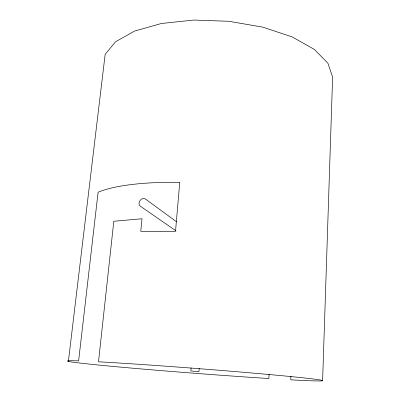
<?xml version="1.0" encoding="UTF-8"?>
<svg xmlns="http://www.w3.org/2000/svg" width="401" height="401" viewBox="0 0 401 401"><rect width="100%" height="100%" fill="white"/><g stroke="black" fill="none" stroke-linecap="round" stroke-linejoin="round"><path stroke-width="0.6" d="M322.615 380.574L332.614 77.132L327.928 63.258L314.394 49.428L292.244 36.942L262.876 27.168L228.911 21.293L193.823 20.05L161.302 23.509L134.49 31.108L115.483 41.809L105.152 54.391L68.386 361.411M290.92 376.073L290.76 379.827A127.999 2.461 4.4 0 0 278.991 375.431A127.999 2.461 4.4 0 0 98.511 361.807L113.804 221.257L141.994 218.751L140.751 231.302L175.523 231.297L179.763 182.34A121.177 29.047 4.3 0 0 98.1 192.264L78.616 360.88A127.999 2.461 4.4 0 0 114.009 366.519A127.999 2.461 4.4 0 0 268.876 378.524L269.096 374.163M199.202 368.459L198.966 371.582L194.691 371.326L190.866 370.95L191.107 367.837M176.049 230.901L141.017 206.65C135.894 203.878 141.784 195.613 146.094 199.508L176.43 221.698"/></g></svg>
